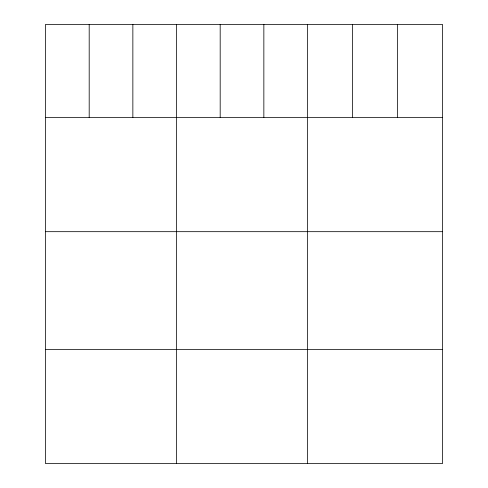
<?xml version="1.0" encoding="UTF-8"?>
<svg xmlns="http://www.w3.org/2000/svg" width="488" height="488" viewBox="0 0 488 488"><rect width="100%" height="100%" fill="white"/><g stroke="black" fill="none" stroke-linecap="round" stroke-linejoin="round"><path stroke-width="0.73" d="M442.47 117.449L442.47 463.6L45.53 463.6L45.53 24.4L442.47 24.4L442.47 117.449L45.53 117.449M45.53 231.678L442.47 231.678M45.53 349.371L442.47 349.371M397.482 24.4L397.482 117.449M352.495 24.4L352.495 117.449M307.507 24.4L307.507 463.6M263.849 24.4L263.849 117.449M220.186 24.4L220.186 117.449M176.522 24.4L176.522 463.6M132.858 24.4L132.858 117.449M89.194 24.4L89.194 117.449"/></g></svg>
